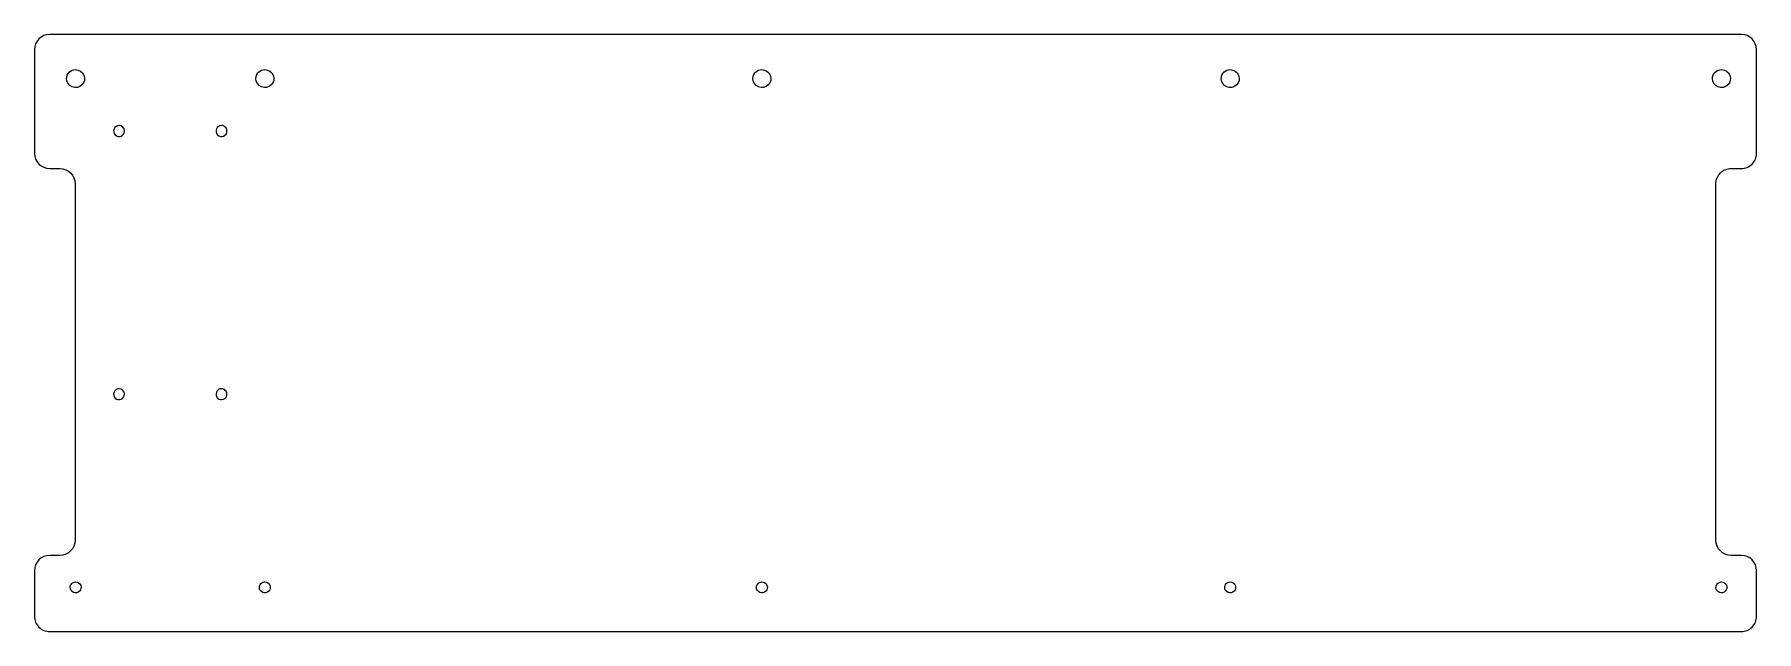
# Model space of a CAD drawing. Extents: x 0 to 299, y 193 to 297.
import ezdxf

# ---------------------------------------------------------------- set-up
doc = ezdxf.new("R2010")
doc.units = 0
doc.layers.add('Layer_1', color=7, linetype='CONTINUOUS')

msp = doc.modelspace()

# ---------------------------------------------------------------- linework, layer by layer
at = {"layer": 'Layer_1', "color": 6}
for p, q in [((37.9605, 296.8677), (2.786, 296.8677)), ((268.70941, 296.8677), (37.9605, 296.8677)), ((296.47555, 296.8677), (268.70941, 296.8677)), ((0.1402, 294.2219), (0.1402, 276.2213)), ((299.12372, 276.2213), (299.12172, 294.2219)), ((7.28636, 290.7569), (7.28636, 290.7569)), ((40.143162, 290.757364), (40.143162, 290.757364)), ((126.4373, 290.7569), (126.4373, 290.7569)), ((207.74217, 290.7569), (207.74217, 290.7569)), ((293.0353, 290.7569), (293.0353, 290.7569)), ((14.829928, 281.039336), (14.829928, 281.039336)), ((32.607334, 281.039336), (32.607334, 281.039336)), ((2.786, 273.5755), (4.549, 273.5755)), ((294.71534, 273.5755), (296.47823, 273.5755)), ((7.1948, 270.9297), (7.1946, 209.0225)), ((292.07367, 209.0225), (292.06967, 270.9297)), ((14.829928, 235.324249), (14.829928, 235.324249)), ((32.607334, 235.324249), (32.607334, 235.324249)), ((4.5488, 206.3767), (2.7837, 206.3767)), ((296.48471, 206.3767), (294.71966, 206.3767)), ((0.1378, 203.7309), (0.1375, 195.7908)), ((299.13087, 195.7908), (299.13062, 203.7309)), ((7.28636, 201.7697), (7.28636, 201.7697)), ((40.143162, 201.770175), (40.143162, 201.770175)), ((126.43791, 201.7697), (126.43791, 201.7697)), ((207.74138, 201.7666), (207.74138, 201.7666)), ((293.0353, 201.7697), (293.0353, 201.7697)), ((2.7832, 193.145), (29.5028, 193.145)), ((29.5028, 193.145), (266.59063, 193.145)), ((266.59063, 193.145), (271.88229, 193.145)), ((271.88229, 193.145), (296.48512, 193.145))]:
    msp.add_line(p, q, dxfattribs=at)
for points in [[(2.786, 296.8677), (1.324773, 296.867682), (0.140218, 295.683127), (0.1402, 294.2219)], [(299.12172, 294.2219), (299.121513, 295.683194), (297.936844, 296.867698), (296.47555, 296.8677)], [(5.72136, 289.1919), (5.72136, 289.606964), (5.886243, 290.005028), (6.179738, 290.298522)], [(6.179738, 290.298522), (6.473232, 290.592017), (6.871296, 290.7569), (7.28636, 290.7569)], [(7.28636, 290.7569), (7.919343, 290.7569), (8.489999, 290.3756), (8.732232, 289.7908)], [(38.578162, 289.192364), (38.578162, 289.607428), (38.743045, 290.005491), (39.03654, 290.298986)], [(39.03654, 290.298986), (39.330034, 290.59248), (39.728098, 290.757364), (40.143162, 290.757364)], [(40.143162, 290.757364), (40.776145, 290.757364), (41.346801, 290.376064), (41.589034, 289.791263)], [(124.8723, 289.1919), (124.8723, 289.606964), (125.037183, 290.005028), (125.330678, 290.298522)], [(125.330678, 290.298522), (125.624172, 290.592017), (126.022236, 290.7569), (126.4373, 290.7569)], [(126.4373, 290.7569), (127.070283, 290.7569), (127.640939, 290.3756), (127.883172, 289.7908)], [(206.17717, 289.1919), (206.17717, 289.606964), (206.342053, 290.005028), (206.635548, 290.298522)], [(206.635548, 290.298522), (206.929042, 290.592017), (207.327106, 290.7569), (207.74217, 290.7569)], [(207.74217, 290.7569), (208.375153, 290.7569), (208.945809, 290.3756), (209.188042, 289.7908)], [(291.4703, 289.1919), (291.4703, 289.606964), (291.635183, 290.005028), (291.928678, 290.298522)], [(291.928678, 290.298522), (292.222172, 290.592017), (292.620236, 290.7569), (293.0353, 290.7569)], [(293.0353, 290.7569), (293.668283, 290.7569), (294.238939, 290.3756), (294.481172, 289.7908)], [(6.68746, 287.746028), (6.10266, 287.988261), (5.72136, 288.558917), (5.72136, 289.1919)], [(8.392982, 288.085278), (7.945395, 287.637691), (7.272261, 287.503796), (6.68746, 287.746028)], [(8.732232, 289.7908), (8.974464, 289.205999), (8.840569, 288.532865), (8.392982, 288.085278)], [(39.544262, 287.746492), (38.959462, 287.988724), (38.578162, 288.55938), (38.578162, 289.192364)], [(41.249784, 288.085742), (40.802197, 287.638155), (40.129063, 287.50426), (39.544262, 287.746492)], [(41.589034, 289.791263), (41.831266, 289.206463), (41.697371, 288.533328), (41.249784, 288.085742)], [(125.8384, 287.746028), (125.2536, 287.988261), (124.8723, 288.558917), (124.8723, 289.1919)], [(127.543922, 288.085278), (127.096335, 287.637691), (126.423201, 287.503796), (125.8384, 287.746028)], [(127.883172, 289.7908), (128.125404, 289.205999), (127.991509, 288.532865), (127.543922, 288.085278)], [(207.14327, 287.746028), (206.55847, 287.988261), (206.17717, 288.558917), (206.17717, 289.1919)], [(208.848792, 288.085278), (208.401205, 287.637691), (207.728071, 287.503796), (207.14327, 287.746028)], [(209.188042, 289.7908), (209.430274, 289.205999), (209.296379, 288.532865), (208.848792, 288.085278)], [(292.4364, 287.746028), (291.8516, 287.988261), (291.4703, 288.558917), (291.4703, 289.1919)], [(294.141922, 288.085278), (293.694335, 287.637691), (293.021201, 287.503796), (292.4364, 287.746028)], [(294.481172, 289.7908), (294.723404, 289.205999), (294.589509, 288.532865), (294.141922, 288.085278)], [(13.952242, 280.452885), (13.805201, 280.097895), (13.886478, 279.689283), (14.158177, 279.417585)], [(14.829928, 281.039336), (14.445689, 281.039336), (14.099284, 280.807876), (13.952242, 280.452885)], [(14.158177, 279.417585), (14.429875, 279.145886), (14.838487, 279.064609), (15.193477, 279.21165)], [(15.779928, 280.089336), (15.779928, 280.614007), (15.354599, 281.039336), (14.829928, 281.039336)], [(15.193477, 279.21165), (15.548468, 279.358692), (15.779928, 279.705097), (15.779928, 280.089336)], [(31.729648, 280.452885), (31.582607, 280.097895), (31.663884, 279.689283), (31.935583, 279.417585)], [(32.607334, 281.039336), (32.223095, 281.039336), (31.87669, 280.807876), (31.729648, 280.452885)], [(31.935583, 279.417585), (32.207281, 279.145886), (32.615893, 279.064609), (32.970883, 279.21165)], [(33.279085, 280.761087), (33.100926, 280.939247), (32.85929, 281.039336), (32.607334, 281.039336)], [(32.970883, 279.21165), (33.325874, 279.358692), (33.557334, 279.705097), (33.557334, 280.089336)], [(33.557334, 280.089336), (33.557334, 280.341292), (33.457245, 280.582928), (33.279085, 280.761087)], [(0.1402, 276.2213), (0.140218, 274.760073), (1.324773, 273.575518), (2.786, 273.5755)], [(298.348983, 274.350456), (298.845117, 274.846649), (299.123802, 275.519619), (299.12372, 276.2213)], [(4.549, 273.5755), (6.010229, 273.575486), (7.194786, 272.390929), (7.1948, 270.9297)], [(292.06967, 270.9297), (292.069637, 271.631397), (292.348362, 272.304366), (292.844525, 272.800554)], [(292.844525, 272.800554), (293.340687, 273.296741), (294.013643, 273.575498), (294.71534, 273.5755)], [(296.47823, 273.5755), (297.179911, 273.575501), (297.852848, 273.854264), (298.348983, 274.350456)], [(13.952242, 234.737798), (13.805201, 234.382808), (13.886478, 233.974196), (14.158177, 233.702498)], [(14.829928, 235.324249), (14.445689, 235.324249), (14.099284, 235.092789), (13.952242, 234.737798)], [(14.158177, 233.702498), (14.429875, 233.430799), (14.838487, 233.349522), (15.193477, 233.496563)], [(15.779928, 234.374249), (15.779928, 234.89892), (15.354599, 235.324249), (14.829928, 235.324249)], [(15.193477, 233.496563), (15.548468, 233.643605), (15.779928, 233.99001), (15.779928, 234.374249)], [(31.729648, 234.737798), (31.582607, 234.382808), (31.663884, 233.974196), (31.935583, 233.702498)], [(32.607334, 235.324249), (32.223095, 235.324249), (31.87669, 235.092789), (31.729648, 234.737798)], [(31.935583, 233.702498), (32.207281, 233.430799), (32.615893, 233.349522), (32.970883, 233.496563)], [(33.279085, 235.046), (33.100926, 235.22416), (32.85929, 235.324249), (32.607334, 235.324249)], [(32.970883, 233.496563), (33.325874, 233.643605), (33.557334, 233.99001), (33.557334, 234.374249)], [(33.557334, 234.374249), (33.557334, 234.626205), (33.457245, 234.867841), (33.279085, 235.046)], [(2.7837, 206.3767), (1.322456, 206.376682), (0.137874, 205.192144), (0.1378, 203.7309)], [(7.1946, 209.0225), (7.194577, 207.561274), (6.010026, 206.376723), (4.5488, 206.3767)], [(294.71966, 206.3767), (293.258394, 206.3767), (292.073775, 207.561234), (292.07367, 209.0225)], [(299.13062, 203.7309), (299.130556, 205.192152), (297.945962, 206.376697), (296.48471, 206.3767)], [(6.33636, 200.8197), (6.33636, 201.071656), (6.436449, 201.313292), (6.614609, 201.491451)], [(6.922811, 199.942014), (6.56782, 200.089056), (6.33636, 200.435461), (6.33636, 200.8197)], [(6.614609, 201.491451), (6.792768, 201.669611), (7.034404, 201.7697), (7.28636, 201.7697)], [(7.28636, 201.7697), (7.670599, 201.7697), (8.017004, 201.53824), (8.164046, 201.183249)], [(8.164046, 201.183249), (8.311087, 200.828259), (8.22981, 200.419647), (7.958111, 200.147949)], [(39.193162, 200.820175), (39.193162, 201.072131), (39.293251, 201.313767), (39.471411, 201.491926)], [(39.779613, 199.942489), (39.424622, 200.089531), (39.193162, 200.435936), (39.193162, 200.820175)], [(39.471411, 201.491926), (39.64957, 201.670086), (39.891206, 201.770175), (40.143162, 201.770175)], [(40.143162, 201.770175), (40.527401, 201.770175), (40.873806, 201.538715), (41.020848, 201.183724)], [(41.020848, 201.183724), (41.167889, 200.828734), (41.086612, 200.420122), (40.814913, 200.148424)], [(125.48791, 200.8197), (125.48791, 201.071656), (125.587999, 201.313292), (125.766159, 201.491451)], [(126.074361, 199.942014), (125.71937, 200.089056), (125.48791, 200.435461), (125.48791, 200.8197)], [(125.766159, 201.491451), (125.944318, 201.669611), (126.185954, 201.7697), (126.43791, 201.7697)], [(126.43791, 201.7697), (126.822149, 201.7697), (127.168554, 201.53824), (127.315596, 201.183249)], [(127.315596, 201.183249), (127.462637, 200.828259), (127.38136, 200.419647), (127.109661, 200.147949)], [(206.79138, 200.8166), (206.79138, 201.068556), (206.891469, 201.310192), (207.069629, 201.488351)], [(207.377831, 199.938914), (207.02284, 200.085956), (206.79138, 200.432361), (206.79138, 200.8166)], [(207.069629, 201.488351), (207.247788, 201.666511), (207.489424, 201.7666), (207.74138, 201.7666)], [(207.74138, 201.7666), (208.125619, 201.7666), (208.472024, 201.53514), (208.619066, 201.180149)], [(208.619066, 201.180149), (208.766107, 200.825159), (208.68483, 200.416547), (208.413131, 200.144849)], [(292.0853, 200.8197), (292.0853, 201.071656), (292.185389, 201.313292), (292.363549, 201.491451)], [(292.671751, 199.942014), (292.31676, 200.089056), (292.0853, 200.435461), (292.0853, 200.8197)], [(292.363549, 201.491451), (292.541708, 201.669611), (292.783344, 201.7697), (293.0353, 201.7697)], [(293.0353, 201.7697), (293.419539, 201.7697), (293.765944, 201.53824), (293.912986, 201.183249)], [(293.912986, 201.183249), (294.060027, 200.828259), (293.97875, 200.419647), (293.707051, 200.147949)], [(7.958111, 200.147949), (7.686413, 199.87625), (7.277801, 199.794973), (6.922811, 199.942014)], [(40.814913, 200.148424), (40.543215, 199.876725), (40.134603, 199.795448), (39.779613, 199.942489)], [(127.109661, 200.147949), (126.837963, 199.87625), (126.429351, 199.794973), (126.074361, 199.942014)], [(208.413131, 200.144849), (208.141433, 199.87315), (207.732821, 199.791873), (207.377831, 199.938914)], [(293.707051, 200.147949), (293.435353, 199.87625), (293.026741, 199.794973), (292.671751, 199.942014)], [(0.1375, 195.7908), (0.137482, 195.089102), (0.416216, 194.416137), (0.912382, 193.919953)], [(298.355965, 193.91994), (298.852141, 194.416125), (299.130883, 195.089095), (299.13087, 195.7908)], [(0.912382, 193.919953), (1.408548, 193.423768), (2.081502, 193.145009), (2.7832, 193.145)], [(296.48512, 193.145), (297.186825, 193.145), (297.859789, 193.423755), (298.355965, 193.91994)]]:
    msp.add_open_spline(points, degree=3, dxfattribs=at)

doc.saveas('drawing.dxf')
